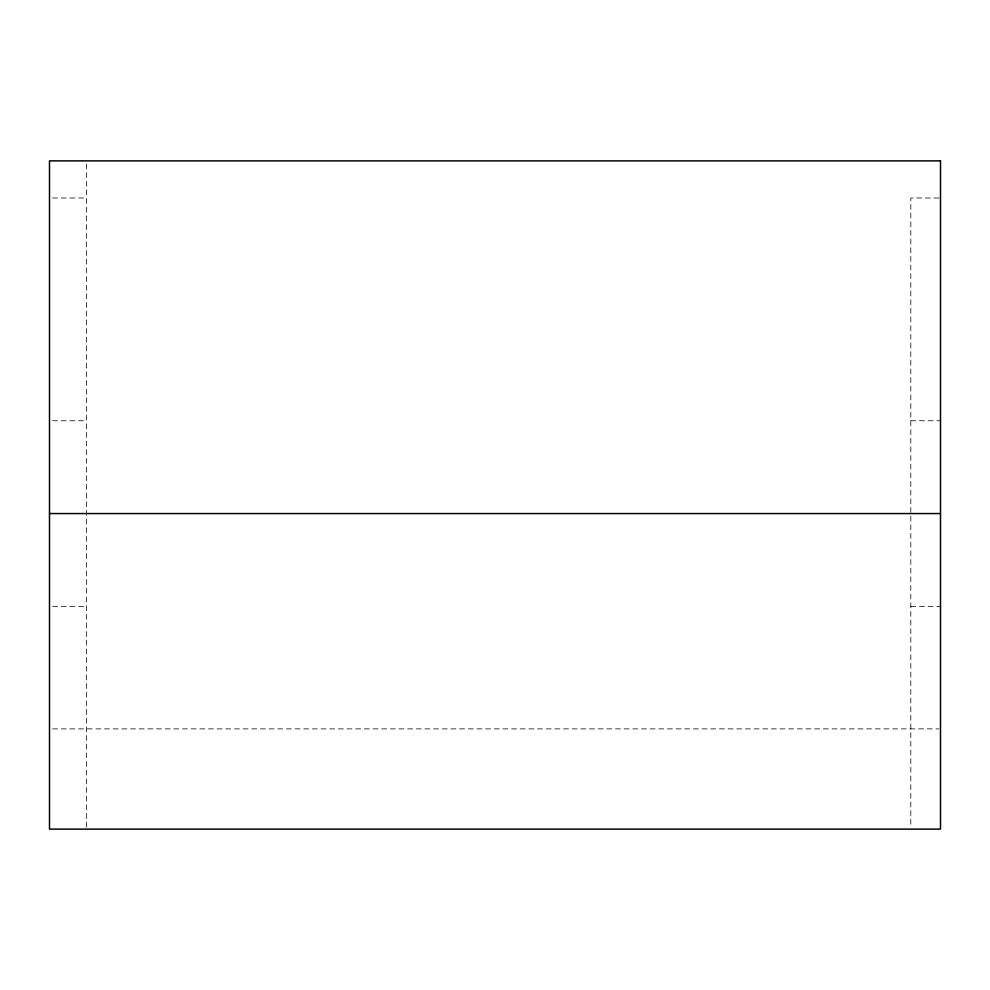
<?xml version="1.0" encoding="UTF-8"?>
<svg xmlns="http://www.w3.org/2000/svg" width="990" height="990" viewBox="0 0 990 990"><rect width="100%" height="100%" fill="white"/><g stroke="black" fill="none" stroke-linecap="round" stroke-linejoin="round"><path stroke-width="0.74" stroke-dasharray="4.95 3.71" d="M52.594 198L86.625 198M939.015 198L910.8 198L910.8 826.031M52.594 420.75L86.625 420.75M910.8 420.75L940.5 420.75M52.594 606.375L86.625 606.375M910.8 606.375L940.5 606.375M52.594 728.888L938.953 728.888M86.625 163.969L86.625 829.125"/><path stroke-width="1.49" d="M49.5 513.562L940.5 513.562M940.5 160.875L49.5 160.875L49.5 829.125L940.5 829.125L940.5 160.875"/></g></svg>
